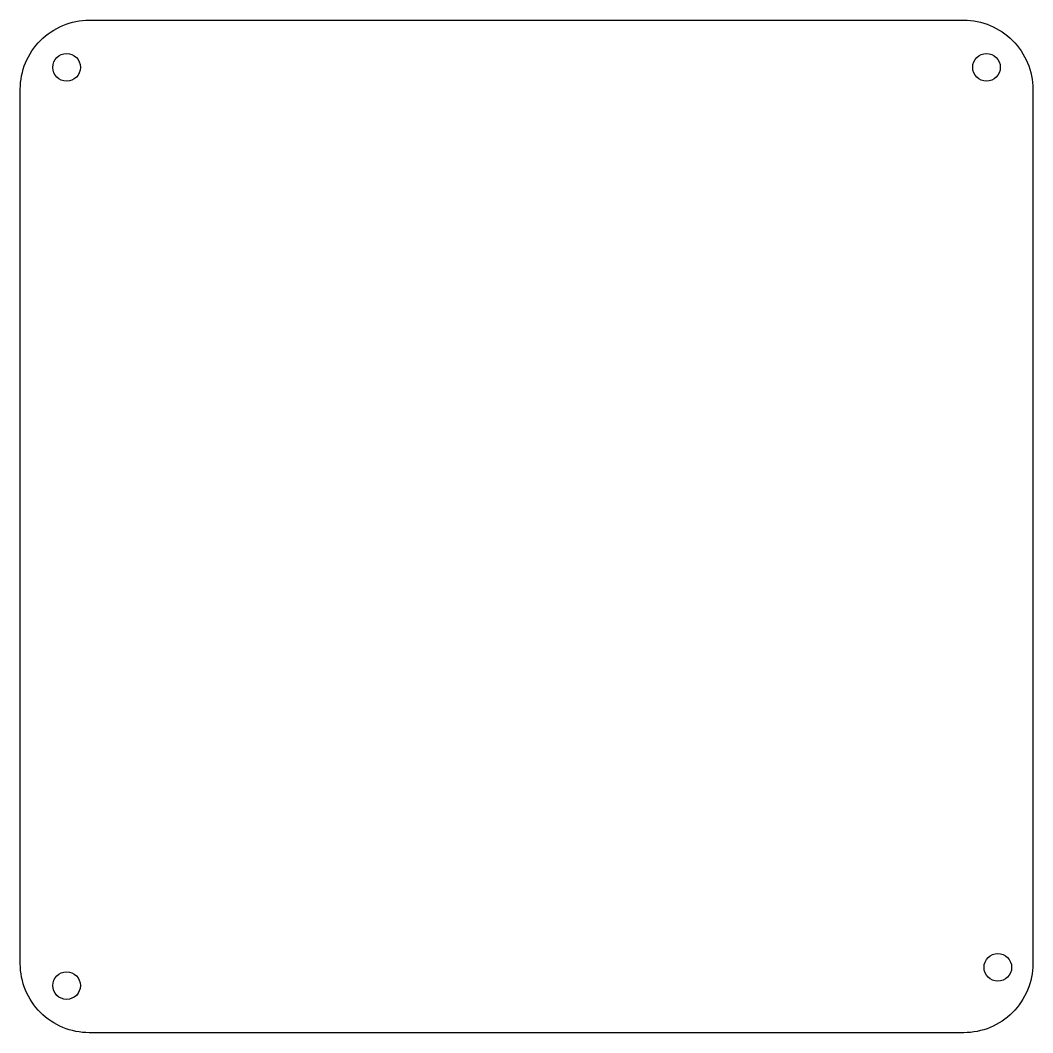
# Model space of a CAD drawing. Header units: centimetres. Extents: x -1 to 10, y -10 to 1.
import ezdxf

# ---------------------------------------------------------------- set-up
doc = ezdxf.new("R2010")
doc.units = ezdxf.units.CM
doc.layers.get('0').update_dxf_attribs({"linetype": 'CONTINUOUS'})

msp = doc.modelspace()

# ---------------------------------------------------------------- linework, layer by layer
msp.add_lwpolyline([(9.985, 0.291), (9.985, -9.209, -0.414214), (9.235, -9.959), (-0.265, -9.959, -0.414214), (-1.015, -9.209), (-1.015, 0.291, -0.414214), (-0.265, 1.041), (9.235, 1.041, -0.414214)], format="xyb", close=True)
for centre in [(-0.512, 0.529), (9.482, 0.529), (9.605, -9.249), (-0.512, -9.447)]:
    msp.add_circle(centre, 0.15)

doc.saveas('drawing.dxf')
